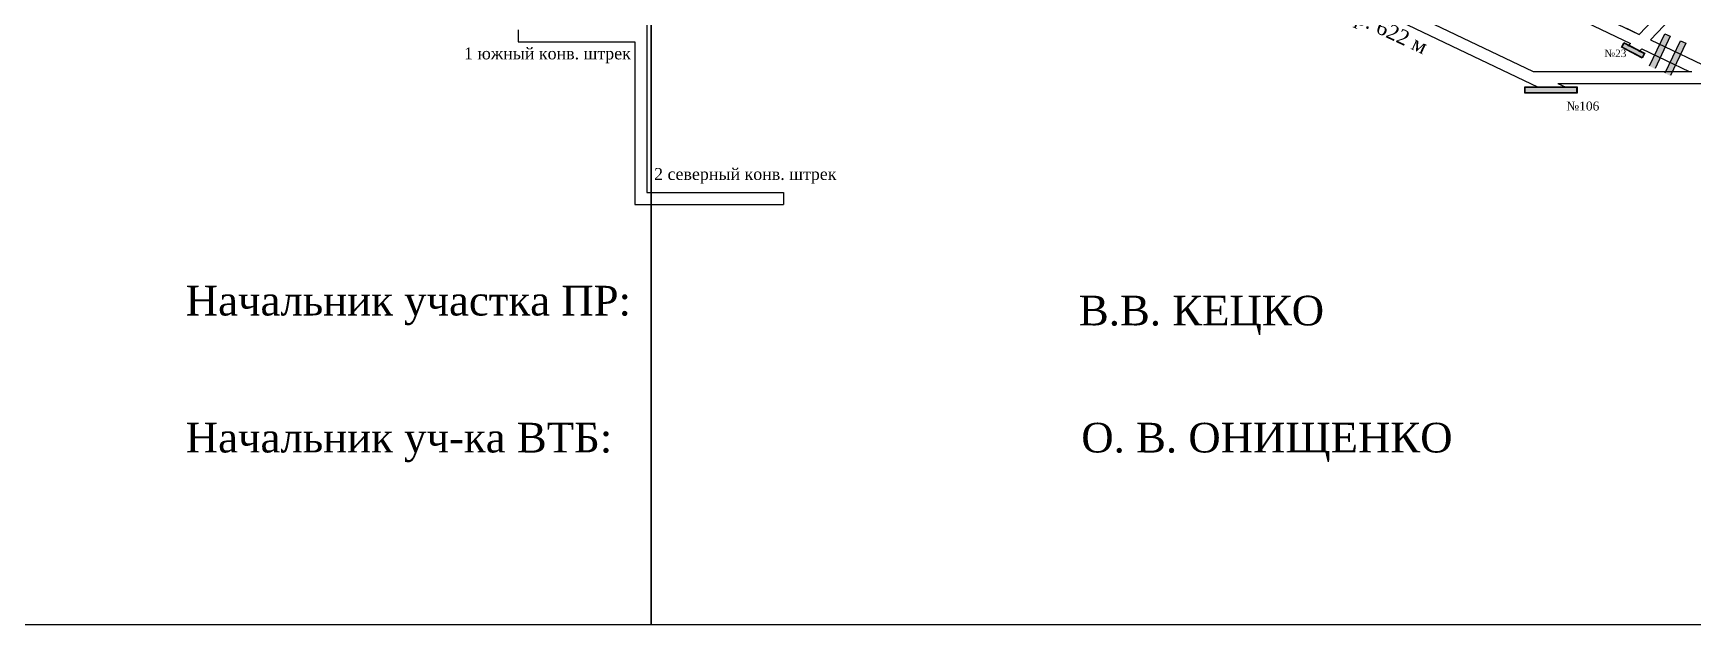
# Model space of a CAD drawing. Header units: millimetres. Extents: x -1128 to 141, y -490 to 397.
# Drawn here: x -702 to -142, y -490 to -291 of the extents above; entities that cross this region are included whole.
import ezdxf

# ---------------------------------------------------------------- set-up
doc = ezdxf.new("R2010")
doc.units = ezdxf.units.MM
for name, color, linetype in [('Назв схема уст постов', 7, 'Continuous'), ('Номера перемычек', 7, 'Continuous'), ('Перемычки 01', 7, 'Continuous'), ('Подписи', 7, 'Continuous')]:
    doc.layers.add(name, color=color, linetype=linetype)
doc.styles.get("Standard").update_dxf_attribs({"font": 'TIMES.TTF', "height": 10})

msp = doc.modelspace()

# ---------------------------------------------------------------- hatches: boundary and pattern name
h = msp.add_hatch(color=256)
h.paths.add_polyline_path([(-165.31, -293.91), (-166.16, -295.54), (-159.16, -299.19), (-158.31, -297.56)])
h.paths.add_polyline_path([(-158.5, -297.62), (-159.22, -299), (-165.97, -295.48), (-165.25, -294.1)], flags=16)
msp.add_hatch(color=3).paths.add_polyline_path([(-165.25, -294.1), (-165.97, -295.48), (-159.22, -299), (-158.5, -297.62)])
at = {"layer": 'Перемычки 01'}
h = msp.add_hatch(color=256, dxfattribs=at)
h.paths.add_polyline_path([(-151.54, -290.84), (-153.31, -294.54), (-153.22, -294.58), (-151.5, -290.97), (-149.69, -291.83), (-151.41, -295.44), (-151.32, -295.49), (-149.56, -291.78)])
h.paths.add_polyline_path([(-153.22, -294.58), (-153.31, -294.54), (-156.79, -301.85), (-154.81, -302.8), (-151.32, -295.49), (-151.41, -295.44), (-154.85, -302.66), (-156.66, -301.8)])
h = msp.add_hatch(color=3, dxfattribs=at)
h.paths.add_polyline_path([(-149.69, -291.83), (-151.5, -290.97), (-153.22, -294.58), (-151.41, -295.44)])
h.paths.add_polyline_path([(-154.94, -298.19), (-153.13, -299.05), (-151.41, -295.44), (-153.22, -294.58)])
h.paths.add_polyline_path([(-154.94, -298.19), (-156.66, -301.8), (-154.85, -302.66), (-153.13, -299.05)])
h = msp.add_hatch(color=256, dxfattribs=at)
h.paths.add_polyline_path([(-146.34, -293.21), (-148.1, -296.91), (-148.01, -296.96), (-146.29, -293.34), (-144.48, -294.2), (-146.21, -297.82), (-146.11, -297.86), (-144.35, -294.16)])
h.paths.add_polyline_path([(-148.01, -296.96), (-148.1, -296.91), (-151.59, -304.22), (-149.6, -305.17), (-146.11, -297.86), (-146.21, -297.82), (-149.65, -305.04), (-151.45, -304.18)])
h = msp.add_hatch(color=3, dxfattribs=at)
h.paths.add_polyline_path([(-144.48, -294.2), (-146.29, -293.34), (-148.01, -296.96), (-146.21, -297.82)])
h.paths.add_polyline_path([(-149.73, -300.57), (-147.93, -301.43), (-146.21, -297.82), (-148.01, -296.96)])
h.paths.add_polyline_path([(-149.73, -300.57), (-151.45, -304.18), (-149.65, -305.04), (-147.93, -301.43)])
h = msp.add_hatch(color=256, dxfattribs=at)
h.paths.add_polyline_path([(-198.74, -308.85), (-198.74, -311), (-181.14, -311), (-181.14, -308.85)])
h.paths.add_polyline_path([(-181.27, -308.98), (-181.27, -310.87), (-198.61, -310.87), (-198.61, -308.98)], flags=16)
msp.add_hatch(color=3, dxfattribs=at).paths.add_polyline_path([(-198.61, -308.98), (-198.61, -310.87), (-181.27, -310.87), (-181.27, -308.98)])

# ---------------------------------------------------------------- linework, layer by layer
for p, q in [((-307.67, -220.86), (-160.19, -291.19)), ((-494.79, -234.36), (-494.79, -344.46)), ((-350.64, -234.36), (-194.2, -308.98)), ((-249.03, -278.39), (-195.98, -303.69)), ((-196.33, -278.39), (-163.1, -294.23)), ((-160.19, -291.19), (-148.46, -278.9)), ((-156.39, -293), (-141.77, -277.69)), ((-538.14, -293.71), (-498.79, -293.71)), ((-529.01, -293.71), (-529.01, -293.71)), ((-498.79, -293.71), (-498.79, -348.46)), ((-164.05, -295.22), (-163.1, -294.23)), ((-160.3, -297.09), (-159.3, -296.05)), ((-159.3, -296.05), (-143.28, -303.69)), ((-156.39, -293), (-149.08, -296.49)), ((-149.08, -296.49), (-133.99, -303.69)), ((-195.98, -303.69), (-142.4, -303.69)), ((-187.6, -307.69), (-184.9, -308.98)), ((-187.6, -307.69), (-134.63, -307.69)), ((-494.79, -344.46), (-459.75, -344.46)), ((-478.68, -344.46), (-448.65, -344.46)), ((-448.65, -344.46), (-448.65, -348.46)), ((-498.79, -348.46), (-459.75, -348.46)), ((-494.79, -348.46), (-494.79, -348.46)), ((-487.8, -348.46), (-448.65, -348.46))]:
    msp.add_line(p, q)
at = {"color": 0}
msp.add_line((-538.14, -289.71), (-538.14, -293.71), dxfattribs=at)
for points in [[(-165.31, -293.91), (-158.31, -297.56), (-159.16, -299.19), (-166.16, -295.54)], [(-165.25, -294.1), (-158.5, -297.62), (-159.22, -299), (-165.97, -295.48)]]:
    msp.add_lwpolyline(points, close=True)
at = {"layer": 'Назв схема уст постов', "color": 2}
for points in [[(-1127.66, 396.87), (-493.29, 396.87), (-493.29, -490.04), (-1127.66, -490.04)], [(-493.29, 396.87), (141.07, 396.87), (141.07, -490.04), (-493.29, -490.04)]]:
    msp.add_lwpolyline(points, close=True, dxfattribs=at)
at = {"layer": 'Номера перемычек', "color": 7}
msp.add_line((-164.48, -289.15), (-160.19, -291.19), dxfattribs=at)
at = {"layer": 'Перемычки 01'}
for points in [[(-156.66, -301.8), (-151.5, -290.97), (-149.69, -291.83), (-154.85, -302.66)], [(-151.45, -304.18), (-146.29, -293.34), (-144.48, -294.2), (-149.65, -305.04)]]:
    msp.add_lwpolyline(points, dxfattribs=at)
for points in [[(-198.74, -308.85), (-181.14, -308.85), (-181.14, -311), (-198.74, -311)], [(-198.61, -308.98), (-181.27, -308.98), (-181.27, -310.87), (-198.61, -310.87)]]:
    msp.add_lwpolyline(points, close=True, dxfattribs=at)

# ---------------------------------------------------------------- texts
at = {"color": 7}
msp.add_text('Главный откат. квершлаг гор. 622 м', height=5, rotation=335, dxfattribs=at).set_placement((-338.17, -249.01))
for s, p in [('1 южный конв. штрек', (-556.39, -299.61)), ('2 северный конв. штрек', (-492.29, -340.22))]:
    msp.add_text(s, height=4).set_placement(p)
at = {"layer": 'Номера перемычек'}
for s, height, p in [('№23', 2.5, (-171.89, -298.84)), ('№106', 3, (-184.74, -316.83))]:
    msp.add_text(s, height=height, dxfattribs=at).set_placement(p)
at = {"layer": 'Подписи', "color": 0}
msp.add_text('Начальник участка ПР:', height=10, dxfattribs=at).set_placement((-650.19, -385.88))
at = {"layer": 'Подписи'}
for s, p in [('В.В. КЕЦКО', (-349.09, -389.21)), ('Начальник уч-ка ВТБ:', (-650.19, -432.01)), ('О. В. ОНИЩЕНКО', (-348.27, -432.01))]:
    msp.add_text(s, height=10, dxfattribs=at).set_placement(p)

doc.saveas('drawing.dxf')
